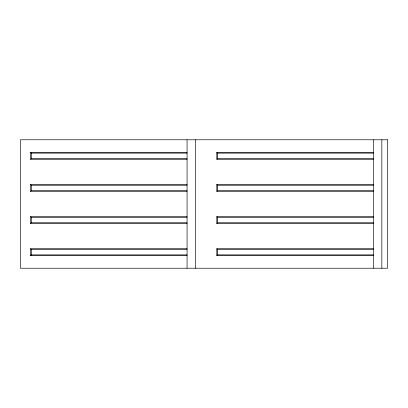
<?xml version="1.0" encoding="UTF-8"?>
<svg xmlns="http://www.w3.org/2000/svg" width="408" height="408" viewBox="0 0 408 408"><rect width="100%" height="100%" fill="white"/><g stroke="black" fill="none" stroke-linecap="round" stroke-linejoin="round"><path stroke-width="0.61" d="M187.063 152.373L30.554 152.373L30.554 159.283L31.299 158.539L187.063 158.539M187.063 184.487L30.554 184.487L30.554 191.398L31.299 190.653L187.063 190.653M187.063 216.602L30.554 216.602L30.554 223.513L31.299 222.768L187.063 222.768M187.063 248.717L30.554 248.717L30.554 255.627L31.299 254.878L187.063 254.878M373.371 152.373L216.806 152.373L216.806 159.283L217.551 158.539L373.371 158.539M373.371 184.487L216.806 184.487L216.806 191.398L217.551 190.653L373.371 190.653M373.371 216.602L216.806 216.602L216.806 223.513L217.551 222.768L373.371 222.768M373.371 248.717L216.806 248.717L216.806 255.627L217.551 254.878L373.371 254.878M30.554 152.373L31.299 153.122L187.063 153.122M216.806 152.373L217.551 153.122L373.371 153.122M30.554 159.283L187.063 159.283M216.806 159.283L373.371 159.283M30.554 184.487L31.299 185.232L187.063 185.232M216.806 184.487L217.551 185.232L373.371 185.232M30.554 191.398L187.063 191.398M216.806 191.398L373.371 191.398M30.554 216.602L31.299 217.347L187.063 217.347M216.806 216.602L217.551 217.347L373.371 217.347M30.554 223.513L187.063 223.513M216.806 223.513L373.371 223.513M30.554 248.717L31.299 249.461L187.063 249.461M216.806 248.717L217.551 249.461L373.371 249.461M30.554 255.627L187.063 255.627M216.806 255.627L373.371 255.627M381.842 139.776L381.842 268.224M373.371 139.776L373.371 268.224M217.551 153.122L217.551 158.539M217.551 185.232L217.551 190.653M217.551 217.347L217.551 222.768M217.551 249.461L217.551 254.878M195.529 139.776L195.529 268.224M187.063 139.776L187.063 268.224M31.299 153.122L31.299 158.539M31.299 185.232L31.299 190.653M31.299 217.347L31.299 222.768M31.299 249.461L31.299 254.878M387.6 139.776L20.4 139.776L20.4 268.224L387.6 268.224L387.6 139.776"/></g></svg>
